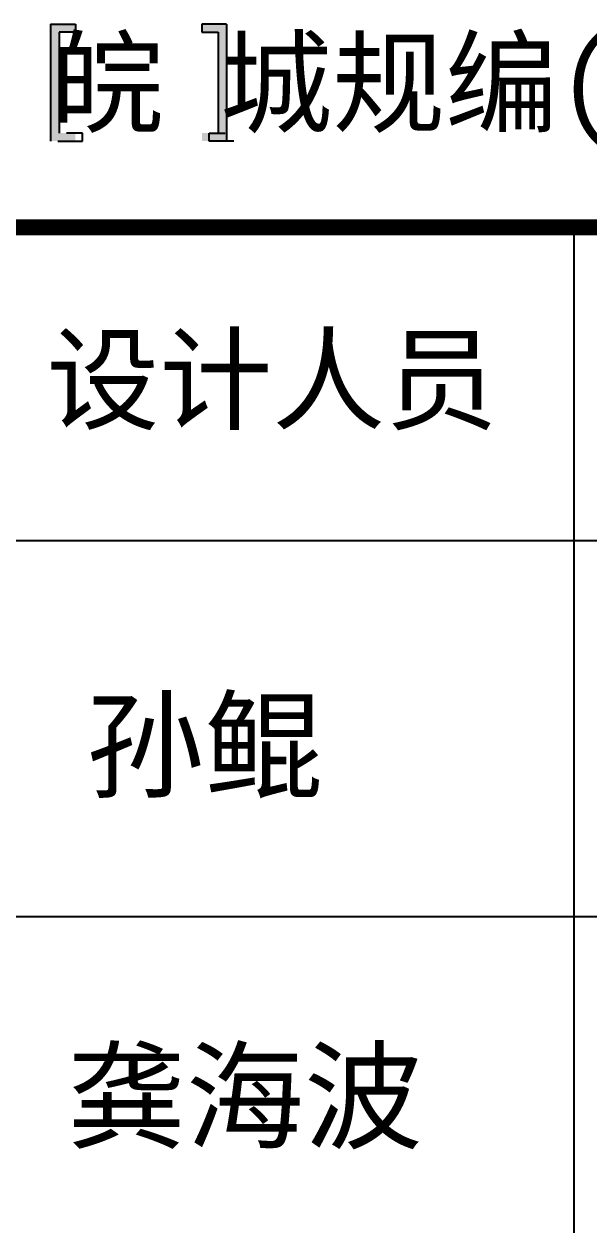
# Model space of a CAD drawing. Extents: x 69728788 to 150163257, y 20675998 to 43663798.
# Drawn here: x 75136698 to 75138674, y 20940072 to 20944272 of the extents above; entities that cross this region are included whole.
import ezdxf

# ---------------------------------------------------------------- set-up
doc = ezdxf.new("R2010")
doc.units = 0
doc.header["$LTSCALE"] = 1000
doc.header["$MEASUREMENT"] = 0
doc.layers.add('图框', color=253, linetype='CONTINUOUS')
doc.styles.add('STYLE-黑体', font='simhei.ttf')
doc.styles.add('黑体', font='simhei.ttf', dxfattribs={"width": 0.6, "height": 4.3})

msp = doc.modelspace()

# ---------------------------------------------------------------- hatches: boundary and pattern name
at = {"layer": '图框'}
for points in [[(75136820.6, 20944243.9), (75136877.1, 20944243.9), (75136877.1, 20944272.1), (75136851, 20944272.1), (75136790.3, 20944272.1), (75136790.3, 20943862.5), (75136851, 20943862.5), (75136877.1, 20943862.5), (75136877.1, 20943890.7), (75136820.6, 20943890.7)], [(75137376.2, 20943890.7), (75137319.7, 20943890.7), (75137319.7, 20943862.5), (75137345.8, 20943862.5), (75137406.5, 20943862.5), (75137406.5, 20944272.1), (75137345.8, 20944272.1), (75137319.7, 20944272.1), (75137319.7, 20944243.9), (75137376.2, 20944243.9)]]:
    msp.add_hatch(color=4, dxfattribs=at).paths.add_polyline_path(points)

# ---------------------------------------------------------------- linework, layer by layer
at = {"layer": '图框', "color": 4}
for p, q in [((75136790.3, 20944272.1), (75136851, 20944272.1)), ((75136790.3, 20944272.1), (75136790.3, 20943862.5)), ((75136851, 20944272.1), (75136877.1, 20944272.1)), ((75136877.1, 20944272.1), (75136877.1, 20944243.9)), ((75137345.8, 20944272.1), (75137319.7, 20944272.1)), ((75137319.7, 20944272.1), (75137319.7, 20944243.9)), ((75137406.5, 20944272.1), (75137345.8, 20944272.1)), ((75137406.5, 20944272.1), (75137406.5, 20943862.5)), ((75136877.1, 20944243.9), (75136820.6, 20944243.9)), ((75136820.6, 20944243.9), (75136820.6, 20943890.7)), ((75137319.7, 20944243.9), (75137376.2, 20944243.9)), ((75137376.2, 20944243.9), (75137376.2, 20943890.7)), ((75136902.3, 20943890.7), (75136845.9, 20943890.7)), ((75136902.3, 20943862.5), (75136902.3, 20943890.7)), ((75137345, 20943862.5), (75137345, 20943890.7)), ((75137345, 20943890.7), (75137401.4, 20943890.7)), ((75136815.5, 20943862.5), (75136876.3, 20943862.5)), ((75136876.3, 20943862.5), (75136902.3, 20943862.5)), ((75137371, 20943862.5), (75137345, 20943862.5)), ((75137431.8, 20943862.5), (75137371, 20943862.5))]:
    msp.add_line(p, q, dxfattribs=at)
at = {"layer": '图框', "color": 0}
for p, q in [((75134240.3, 20942465.5), (75140850.5, 20942465.5)), ((75134240.3, 20942465.5), (75140850.5, 20942465.5)), ((75134240.3, 20941150.8), (75140850.5, 20941150.8))]:
    msp.add_line(p, q, dxfattribs=at)
at = {"layer": '图框', "color": 0, "const_width": 55}
msp.add_lwpolyline([(75134240.3, 20943561.1), (75140850.5, 20943561.1), (75140850.5, 20932386), (75134240.3, 20932386)], close=True, dxfattribs=at)
at = {"layer": '图框', "color": 0}
for points in [[(75138622.7, 20942465.5), (75138622.7, 20943561.1)], [(75138622.7, 20936111), (75138622.7, 20942465.5)]]:
    msp.add_lwpolyline(points, dxfattribs=at)

# ---------------------------------------------------------------- texts
at = {"layer": '图框', "color": 4}
for s, height, style, p in [('证书编号：皖 城规编(162037)', 289.238, '黑体', (75134817.8, 20943922.4)), ('孙鲲', 303.7, 'STYLE-黑体', (75136914.2, 20941597.9)), ('龚海波', 303.7, 'STYLE-黑体', (75136849.3, 20940370.5))]:
    msp.add_text(s, height=height, dxfattribs=dict(at, style=style)).set_placement(p)
at = {"layer": '图框', "color": 0, "style": 'STYLE-黑体'}
msp.add_text('设计人员', height=289.24, dxfattribs=at).set_placement((75136776.7, 20942884.4))

doc.saveas('drawing.dxf')
